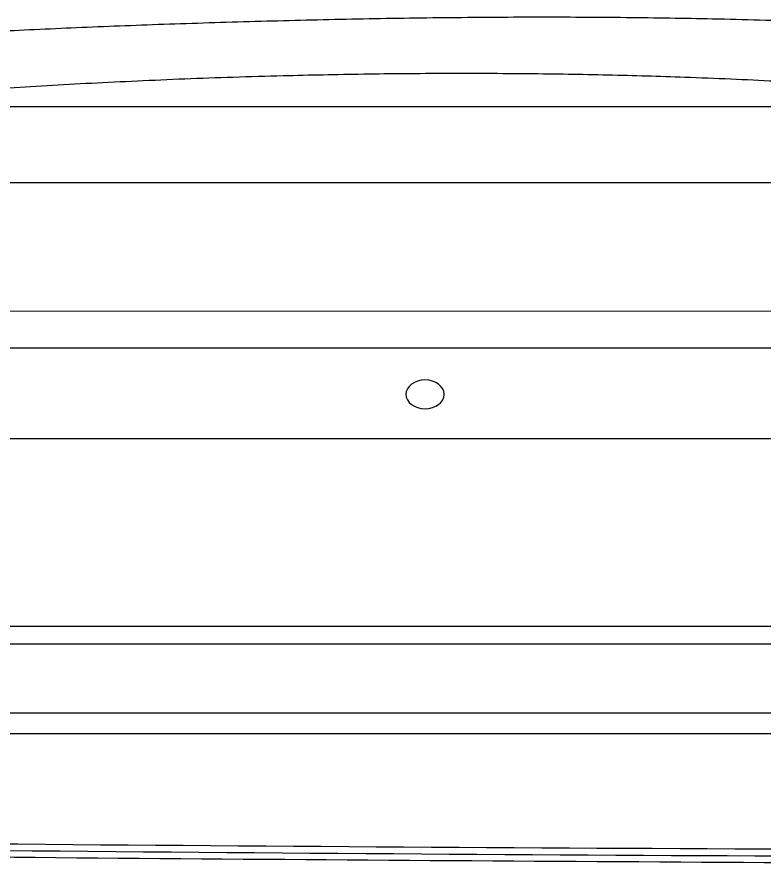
# Model space of a CAD drawing. Header units: inches. Extents: x 2 to 87, y 6 to 129.
# Drawn here: x 21.11 to 30.88, y 20.88 to 31.96 of the extents above; entities that cross this region are included whole.
import ezdxf

# ---------------------------------------------------------------- set-up
doc = ezdxf.new("R2010")
doc.units = ezdxf.units.IN
doc.header["$MEASUREMENT"] = 0
doc.layers.add('1', color=4, linetype='Continuous')

# ---------------------------------------------------------------- blocks, each defined once
blk = doc.blocks.new('2026 STRIDE')
at = {"layer": '1', "color": 3}
for p, q in [((30.448, 9.675), (15.483, 9.675)), ((30.445, 8.68), (16.002, 8.68)), ((32.725, 7.002), (17.013, 7.003)), ((32.725, 6.523), (17.013, 6.523)), ((34.288, 5.337), (14.209, 5.337)), ((12.332, 2.891), (48.604, 2.891)), ((12.332, 2.66), (48.604, 2.66)), ((11.631, 1.76), (42.218, 1.76)), ((11.626, 1.489), (42.218, 1.488))]:
    blk.add_line(p, q, dxfattribs=at)
at = {"layer": '1', "color": 1, "extrusion": (0, 0, -1)}
blk.add_ellipse((24.113, 5.918), major_axis=(0.25, 0), ratio=0.752466, dxfattribs=at)
at = {"layer": '1', "color": 3}
for points, knots in [([(18.019, 10.634), (18.193, 10.644), (18.54, 10.663), (19.077, 10.689), (19.627, 10.713), (20.191, 10.736), (20.77, 10.757), (21.362, 10.776), (21.768, 10.788), (21.97, 10.793)], [0, 0, 0, 0, 0.1428634, 0.2857255, 0.4285863, 0.5714446, 0.7142996, 0.8571512, 1, 1, 1, 1]), ([(21.97, 10.793), (22.166, 10.799), (22.556, 10.809), (23.154, 10.822), (23.758, 10.833), (24.365, 10.841), (24.77, 10.844), (24.973, 10.846)], [0, 0, 0, 0, 0.200005, 0.400008, 0.600007, 0.800004, 1, 1, 1, 1]), ([(24.973, 10.846), (25.171, 10.847), (25.569, 10.849), (26.159, 10.847), (26.741, 10.843), (27.314, 10.836), (27.685, 10.828), (27.87, 10.825)], [0, 0, 0, 0, 0.199998, 0.3999957, 0.599995, 0.7999967, 1, 1, 1, 1]), ([(27.87, 10.825), (28.076, 10.82), (28.495, 10.81), (29.109, 10.793), (29.72, 10.778), (30.328, 10.765), (30.717, 10.767), (30.914, 10.768)], [0, 0, 0, 0, 0.186767, 0.37973, 0.579449, 0.78621, 1, 1, 1, 1]), ([(24.929, 10.108), (24.749, 10.108), (24.388, 10.109), (23.848, 10.106), (23.311, 10.1), (22.78, 10.09), (22.432, 10.082), (22.258, 10.078)], [0, 0, 0, 0, 0.199996, 0.399992, 0.599991, 0.799994, 1, 1, 1, 1]), ([(27.505, 10.058), (27.34, 10.064), (27.01, 10.075), (26.5, 10.088), (25.983, 10.098), (25.458, 10.105), (25.105, 10.107), (24.929, 10.108)], [0, 0, 0, 0, 0.200003, 0.400005, 0.600004, 0.800002, 1, 1, 1, 1]), ([(22.258, 10.078), (22.04, 10.072), (21.604, 10.06), (20.97, 10.037), (20.352, 10.01), (19.753, 9.981), (19.17, 9.95), (18.795, 9.927), (18.607, 9.915)], [0, 0, 0, 0, 0.166731, 0.333468, 0.5002, 0.666901, 0.833526, 1, 1, 1, 1]), ([(30.28, 9.906), (30.113, 9.919), (29.779, 9.943), (29.245, 9.977), (28.689, 10.008), (28.111, 10.036), (27.707, 10.051), (27.505, 10.058)], [0, 0, 0, 0, 0.200008, 0.400014, 0.600015, 0.800009, 1, 1, 1, 1])]:
    blk.add_open_spline(points, degree=3, knots=knots, dxfattribs=at)
at = {"layer": '1'}
for points, knots in [([(7.618, 0.159), (11.462, 0.117), (19.151, 0.033), (30.684, -0.036), (38.374, -0.044), (42.218, -0.049)], [0, 0, 0, 0, 0.333333, 0.666666, 1, 1, 1, 1]), ([(7.362, 0), (10.25, -0.035), (16.038, -0.107), (24.736, -0.176), (33.466, -0.221), (39.297, -0.226), (42.218, -0.229)], [0, 0, 0, 0, 0.248607, 0.49814, 0.748604, 1, 1, 1, 1]), ([(42.218, -0.148), (38.345, -0.143), (30.6, -0.133), (18.981, -0.057), (11.236, 0.035), (7.363, 0.081)], [0, 0, 0, 0, 0.333334, 0.666667, 1, 1, 1, 1])]:
    blk.add_open_spline(points, degree=3, knots=knots, dxfattribs=at)

msp = doc.modelspace()

# ---------------------------------------------------------------- block references
msp.add_blockref('2026 STRIDE', (2.333, 21.11))

doc.saveas('drawing.dxf')
